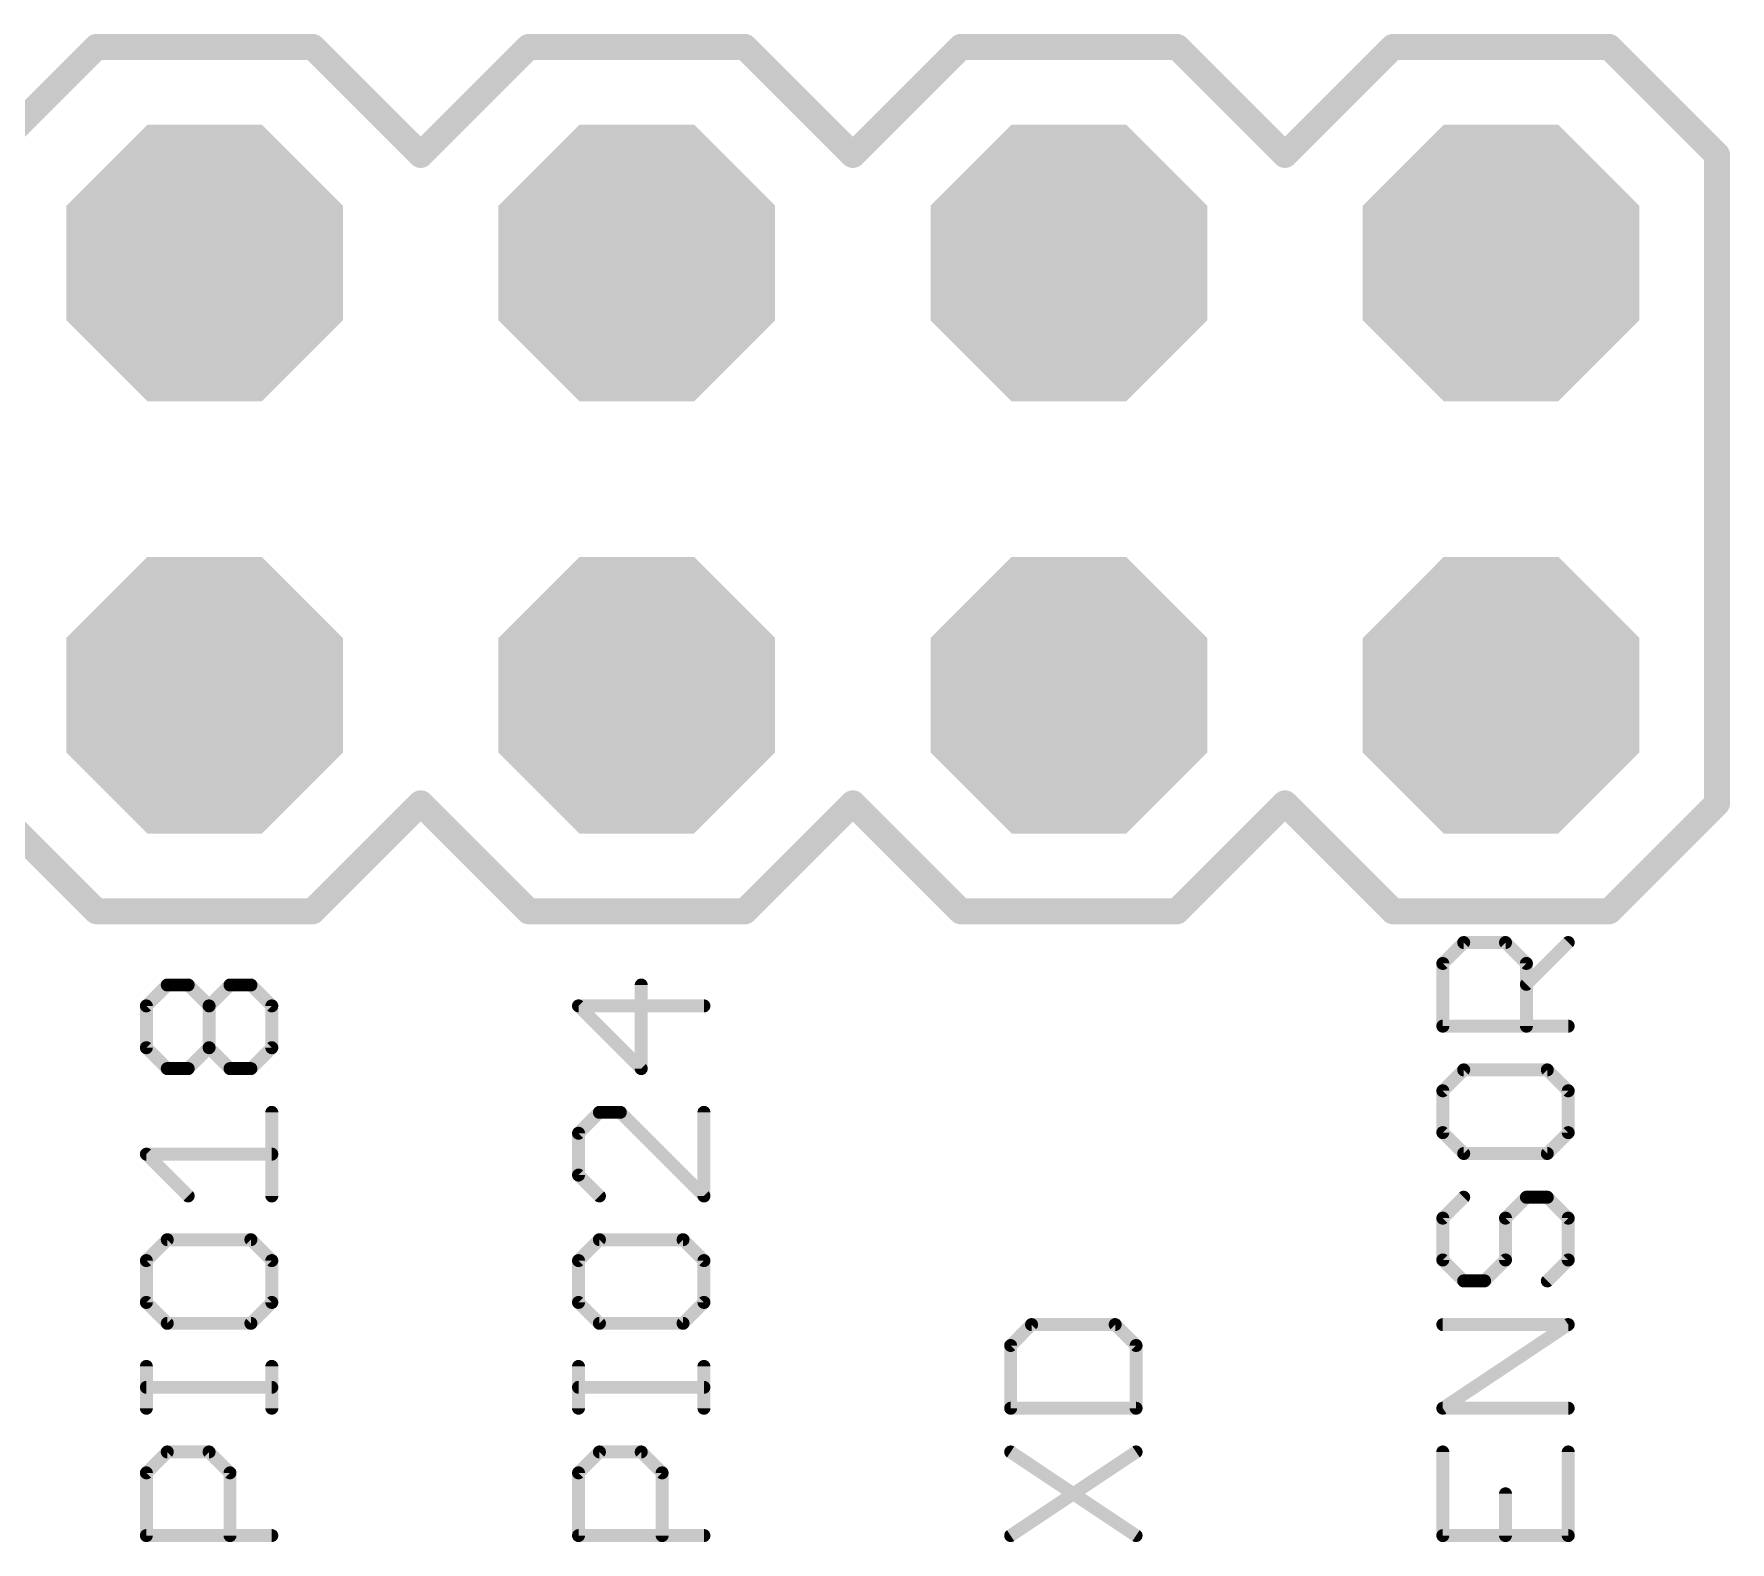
# Model space of a CAD drawing. Extents: x -15 to 107, y -79 to 1.
# Drawn here: x 25.74 to 35.71, y -67.58 to -58.71 of the extents above; entities that cross this region are included whole.
import ezdxf

# ---------------------------------------------------------------- set-up
doc = ezdxf.new("R2010")
doc.units = 0
for name, color, linetype in [('17', 82, 'CONTINUOUS'), ('21', 253, 'CONTINUOUS'), ('29', 82, 'CONTINUOUS'), ('51', 253, 'CONTINUOUS')]:
    doc.layers.add(name, color=color, linetype=linetype)

# ---------------------------------------------------------------- blocks, each defined once
blk = doc.blocks.new('RECT')
blk.add_solid([(-0.5, -0.5), (0.5, -0.5), (-0.5, 0.5), (0.5, 0.5)])
blk = doc.blocks.new('OCTAGONP')
at = {"const_width": 0.5}
blk.add_lwpolyline([(-0.25, -0.1036), (-0.25, 0.1036), (-0.1036, 0.25), (0.1036, 0.25), (0.25, 0.1036), (0.25, -0.1036), (0.1036, -0.25), (-0.1036, -0.25), (-0.25, -0.1036), (-0.25, 0.1036)], dxfattribs=at)

msp = doc.modelspace()

# ---------------------------------------------------------------- linework, layer by layer
at = {"layer": '21'}
for points, const_width in [([(25.475, -59.426), (26.11, -58.791)], 0.1524), ([(26.11, -58.791), (27.38, -58.791)], 0.1524), ([(27.38, -58.791), (28.015, -59.426)], 0.1524), ([(28.015, -59.426), (28.65, -58.791)], 0.1524), ([(28.65, -58.791), (29.92, -58.791)], 0.1524), ([(29.92, -58.791), (30.555, -59.426)], 0.1524), ([(31.19, -58.791), (30.555, -59.426)], 0.1524), ([(31.19, -58.791), (32.46, -58.791)], 0.1524), ([(32.46, -58.791), (33.095, -59.426)], 0.1524), ([(33.095, -59.426), (33.73, -58.791)], 0.1524), ([(33.73, -58.791), (35, -58.791)], 0.1524), ([(35, -58.791), (35.635, -59.426)], 0.1524), ([(35.635, -59.426), (35.635, -63.236)], 0.1524), ([(26.11, -63.871), (25.475, -63.236)], 0.1524), ([(28.015, -63.236), (27.38, -63.871)], 0.1524), ([(28.65, -63.871), (28.015, -63.236)], 0.1524), ([(30.555, -63.236), (29.92, -63.871)], 0.1524), ([(30.555, -63.236), (31.19, -63.871)], 0.1524), ([(33.095, -63.236), (32.46, -63.871)], 0.1524), ([(33.73, -63.871), (33.095, -63.236)], 0.1524), ([(35.635, -63.236), (35, -63.871)], 0.1524), ([(27.38, -63.871), (26.11, -63.871)], 0.1524), ([(29.92, -63.871), (28.65, -63.871)], 0.1524), ([(32.46, -63.871), (31.19, -63.871)], 0.1524), ([(35, -63.871), (33.73, -63.871)], 0.1524), ([(34.0227, -64.1772), (34.1455, -64.0543)], 0.0762), ([(34.1455, -64.0543), (34.3913, -64.0543)], 0.0762), ([(34.3913, -64.0543), (34.5142, -64.1772)], 0.0762), ([(34.5142, -64.3001), (34.7599, -64.0543)], 0.0762), ([(34.0227, -64.5458), (34.0227, -64.1772)], 0.0762), ([(34.5142, -64.1772), (34.5142, -64.5458)], 0.0762), ([(26.4027, -64.4267), (26.5255, -64.3038)], 0.0762), ([(26.5255, -64.3038), (26.6484, -64.3038)], 0.0762), ([(26.6484, -64.3038), (26.7713, -64.4267)], 0.0762), ([(26.7713, -64.4267), (26.8942, -64.3038)], 0.0762), ([(26.8942, -64.3038), (27.017, -64.3038)], 0.0762), ([(27.017, -64.3038), (27.1399, -64.4267)], 0.0762), ([(29.3113, -64.7953), (29.3113, -64.3038)], 0.0762), ([(26.4027, -64.6724), (26.4027, -64.4267)], 0.0762), ([(26.7713, -64.6724), (26.7713, -64.4267)], 0.0762), ([(27.1399, -64.4267), (27.1399, -64.6724)], 0.0762), ([(29.6799, -64.4267), (28.9427, -64.4267)], 0.0762), ([(28.9427, -64.4267), (29.3113, -64.7953)], 0.0762), ([(34.7599, -64.5458), (34.0227, -64.5458)], 0.0762), ([(26.5255, -64.7953), (26.4027, -64.6724)], 0.0762), ([(26.7713, -64.6724), (26.6484, -64.7953)], 0.0762), ([(26.8942, -64.7953), (26.7713, -64.6724)], 0.0762), ([(27.1399, -64.6724), (27.017, -64.7953)], 0.0762), ([(26.6484, -64.7953), (26.5255, -64.7953)], 0.0762), ([(27.017, -64.7953), (26.8942, -64.7953)], 0.0762), ([(34.1455, -64.8028), (34.0227, -64.9256)], 0.0762), ([(34.637, -64.8028), (34.1455, -64.8028)], 0.0762), ([(34.7599, -64.9256), (34.637, -64.8028)], 0.0762), ([(34.0227, -64.9256), (34.0227, -65.1714)], 0.0762), ([(34.7599, -65.1714), (34.7599, -64.9256)], 0.0762), ([(27.1399, -65.5437), (27.1399, -65.0522)], 0.0762), ([(29.0655, -65.0522), (28.9427, -65.1751)], 0.0762), ([(29.1884, -65.0522), (29.0655, -65.0522)], 0.0762), ([(29.6799, -65.5437), (29.1884, -65.0522)], 0.0762), ([(29.6799, -65.0522), (29.6799, -65.5437)], 0.0762), ([(28.9427, -65.1751), (28.9427, -65.4208)], 0.0762), ([(34.0227, -65.1714), (34.1455, -65.2942)], 0.0762), ([(34.637, -65.2942), (34.7599, -65.1714)], 0.0762), ([(26.6484, -65.5437), (26.4027, -65.298)], 0.0762), ([(26.4027, -65.298), (27.1399, -65.298)], 0.0762), ([(34.1455, -65.2942), (34.637, -65.2942)], 0.0762), ([(28.9427, -65.4208), (29.0655, -65.5437)], 0.0762), ([(34.1455, -65.5512), (34.0227, -65.674)], 0.0762), ([(34.3913, -65.674), (34.5142, -65.5512)], 0.0762), ([(34.5142, -65.5512), (34.637, -65.5512)], 0.0762), ([(34.637, -65.5512), (34.7599, -65.674)], 0.0762), ([(34.0227, -65.674), (34.0227, -65.9198)], 0.0762), ([(34.3913, -65.9198), (34.3913, -65.674)], 0.0762), ([(34.7599, -65.674), (34.7599, -65.9198)], 0.0762), ([(26.5255, -65.8006), (26.4027, -65.9235)], 0.0762), ([(27.017, -65.8006), (26.5255, -65.8006)], 0.0762), ([(27.1399, -65.9235), (27.017, -65.8006)], 0.0762), ([(29.0655, -65.8006), (28.9427, -65.9235)], 0.0762), ([(29.557, -65.8006), (29.0655, -65.8006)], 0.0762), ([(29.6799, -65.9235), (29.557, -65.8006)], 0.0762), ([(26.4027, -65.9235), (26.4027, -66.1693)], 0.0762), ([(27.1399, -66.1693), (27.1399, -65.9235)], 0.0762), ([(28.9427, -65.9235), (28.9427, -66.1693)], 0.0762), ([(29.6799, -66.1693), (29.6799, -65.9235)], 0.0762), ([(34.0227, -65.9198), (34.1455, -66.0427)], 0.0762), ([(34.2684, -66.0427), (34.3913, -65.9198)], 0.0762), ([(34.7599, -65.9198), (34.637, -66.0427)], 0.0762), ([(34.1455, -66.0427), (34.2684, -66.0427)], 0.0762), ([(26.4027, -66.1693), (26.5255, -66.2921)], 0.0762), ([(27.017, -66.2921), (27.1399, -66.1693)], 0.0762), ([(28.9427, -66.1693), (29.0655, -66.2921)], 0.0762), ([(29.557, -66.2921), (29.6799, -66.1693)], 0.0762), ([(26.5255, -66.2921), (27.017, -66.2921)], 0.0762), ([(29.0655, -66.2921), (29.557, -66.2921)], 0.0762), ([(31.6055, -66.2996), (31.4827, -66.4225)], 0.0762), ([(32.097, -66.2996), (31.6055, -66.2996)], 0.0762), ([(32.2199, -66.4225), (32.097, -66.2996)], 0.0762), ([(34.0227, -66.7911), (34.7599, -66.2996)], 0.0762), ([(34.7599, -66.2996), (34.0227, -66.2996)], 0.0762), ([(31.4827, -66.4225), (31.4827, -66.7911)], 0.0762), ([(32.2199, -66.7911), (32.2199, -66.4225)], 0.0762), ([(26.4027, -66.7911), (26.4027, -66.5453)], 0.0762), ([(27.1399, -66.7911), (27.1399, -66.5453)], 0.0762), ([(28.9427, -66.7911), (28.9427, -66.5453)], 0.0762), ([(29.6799, -66.7911), (29.6799, -66.5453)], 0.0762), ([(27.1399, -66.6682), (26.4027, -66.6682)], 0.0762), ([(29.6799, -66.6682), (28.9427, -66.6682)], 0.0762), ([(31.4827, -66.7911), (32.2199, -66.7911)], 0.0762), ([(34.7599, -66.7911), (34.0227, -66.7911)], 0.0762), ([(26.4027, -67.1709), (26.5255, -67.048)], 0.0762), ([(26.5255, -67.048), (26.7713, -67.048)], 0.0762), ([(26.7713, -67.048), (26.8942, -67.1709)], 0.0762), ([(28.9427, -67.1709), (29.0655, -67.048)], 0.0762), ([(29.0655, -67.048), (29.3113, -67.048)], 0.0762), ([(29.3113, -67.048), (29.4342, -67.1709)], 0.0762), ([(31.4827, -67.5395), (32.2199, -67.048)], 0.0762), ([(31.4827, -67.048), (32.2199, -67.5395)], 0.0762), ([(34.0227, -67.048), (34.0227, -67.5395)], 0.0762), ([(34.7599, -67.5395), (34.7599, -67.048)], 0.0762), ([(26.4027, -67.5395), (26.4027, -67.1709)], 0.0762), ([(26.8942, -67.1709), (26.8942, -67.5395)], 0.0762), ([(28.9427, -67.5395), (28.9427, -67.1709)], 0.0762), ([(29.4342, -67.1709), (29.4342, -67.5395)], 0.0762), ([(34.3913, -67.5395), (34.3913, -67.2937)], 0.0762), ([(27.1399, -67.5395), (26.4027, -67.5395)], 0.0762), ([(29.6799, -67.5395), (28.9427, -67.5395)], 0.0762), ([(34.0227, -67.5395), (34.7599, -67.5395)], 0.0762)]:
    msp.add_lwpolyline(points, dxfattribs=dict(at, const_width=const_width))
for points, const_width in [([(26.11, -58.7529, 1), (26.11, -58.8291)], 0.0762), ([(26.1369, -58.8179, 1), (26.0831, -58.7641)], 0.0762), ([(27.4069, -58.7641, 1), (27.3531, -58.8179)], 0.0762), ([(27.38, -58.8291, 1), (27.38, -58.7529)], 0.0762), ([(28.65, -58.7529, 1), (28.65, -58.8291)], 0.0762), ([(28.6769, -58.8179, 1), (28.6231, -58.7641)], 0.0762), ([(29.9469, -58.7641, 1), (29.8931, -58.8179)], 0.0762), ([(29.92, -58.8291, 1), (29.92, -58.7529)], 0.0762), ([(31.19, -58.7529, 1), (31.19, -58.8291)], 0.0762), ([(31.2169, -58.8179, 1), (31.1631, -58.7641)], 0.0762), ([(32.4869, -58.7641, 1), (32.4331, -58.8179)], 0.0762), ([(32.46, -58.8291, 1), (32.46, -58.7529)], 0.0762), ([(33.73, -58.7529, 1), (33.73, -58.8291)], 0.0762), ([(33.7569, -58.8179, 1), (33.7031, -58.7641)], 0.0762), ([(35.0269, -58.7641, 1), (34.9731, -58.8179)], 0.0762), ([(35, -58.8291, 1), (35, -58.7529)], 0.0762), ([(27.9881, -59.3991, 1), (28.0419, -59.4529)], 0.0762), ([(27.9881, -59.4529, 1), (28.0419, -59.3991)], 0.0762), ([(30.5281, -59.3991, 1), (30.5819, -59.4529)], 0.0762), ([(30.5281, -59.4529, 1), (30.5819, -59.3991)], 0.0762), ([(33.0681, -59.3991, 1), (33.1219, -59.4529)], 0.0762), ([(33.0681, -59.4529, 1), (33.1219, -59.3991)], 0.0762), ([(35.6731, -59.426, 1), (35.5969, -59.426)], 0.0762), ([(35.6081, -59.4529, 1), (35.6619, -59.3991)], 0.0762), ([(28.0419, -63.2091, 1), (27.9881, -63.2629)], 0.0762), ([(28.0419, -63.2629, 1), (27.9881, -63.2091)], 0.0762), ([(30.5819, -63.2091, 1), (30.5281, -63.2629)], 0.0762), ([(30.5819, -63.2629, 1), (30.5281, -63.2091)], 0.0762), ([(33.1219, -63.2091, 1), (33.0681, -63.2629)], 0.0762), ([(33.1219, -63.2629, 1), (33.0681, -63.2091)], 0.0762), ([(35.5969, -63.236, 1), (35.6731, -63.236)], 0.0762), ([(35.6619, -63.2629, 1), (35.6081, -63.2091)], 0.0762), ([(26.11, -63.8329, 1), (26.11, -63.9091)], 0.0762), ([(27.38, -63.9091, 1), (27.38, -63.8329)], 0.0762), ([(28.65, -63.8329, 1), (28.65, -63.9091)], 0.0762), ([(29.92, -63.9091, 1), (29.92, -63.8329)], 0.0762), ([(31.19, -63.8329, 1), (31.19, -63.9091)], 0.0762), ([(32.46, -63.9091, 1), (32.46, -63.8329)], 0.0762), ([(33.73, -63.8329, 1), (33.73, -63.9091)], 0.0762), ([(35, -63.9091, 1), (35, -63.8329)], 0.0762), ([(26.0831, -63.8979, 1), (26.1369, -63.8441)], 0.0762), ([(27.3531, -63.8441, 1), (27.4069, -63.8979)], 0.0762), ([(28.6231, -63.8979, 1), (28.6769, -63.8441)], 0.0762), ([(29.8931, -63.8441, 1), (29.9469, -63.8979)], 0.0762), ([(31.1631, -63.8979, 1), (31.2169, -63.8441)], 0.0762), ([(32.4331, -63.8441, 1), (32.4869, -63.8979)], 0.0762), ([(33.7031, -63.8979, 1), (33.7569, -63.8441)], 0.0762), ([(34.9731, -63.8441, 1), (35.0269, -63.8979)], 0.0762), ([(34.1455, -64.0353, 1), (34.1455, -64.0734)], 0.0381), ([(34.159, -64.0678, 1), (34.1321, -64.0409)], 0.0381), ([(34.4048, -64.0409, 1), (34.3778, -64.0678)], 0.0381), ([(34.3913, -64.0734, 1), (34.3913, -64.0353)], 0.0381), ([(34.7734, -64.0678, 1), (34.7464, -64.0409)], 0.0381), ([(34.0417, -64.1772, 1), (34.0036, -64.1772)], 0.0381), ([(34.0092, -64.1637, 1), (34.0361, -64.1907)], 0.0381), ([(34.5332, -64.1772, 1), (34.4951, -64.1772)], 0.0381), ([(34.5007, -64.1907, 1), (34.5276, -64.1637)], 0.0381), ([(26.5255, -64.2848, 1), (26.5255, -64.3229)], 0.0381), ([(26.539, -64.3173, 1), (26.5121, -64.2903)], 0.0381), ([(26.6619, -64.2903, 1), (26.6349, -64.3173)], 0.0381), ([(26.6484, -64.3229, 1), (26.6484, -64.2848)], 0.0381), ([(26.8942, -64.2848, 1), (26.8942, -64.3229)], 0.0381), ([(26.9076, -64.3173, 1), (26.8807, -64.2903)], 0.0381), ([(27.0305, -64.2903, 1), (27.0036, -64.3173)], 0.0381), ([(27.017, -64.3229, 1), (27.017, -64.2848)], 0.0381), ([(29.3303, -64.3038, 1), (29.2922, -64.3038)], 0.0381), ([(34.5007, -64.2866, 1), (34.5276, -64.3136)], 0.0381), ([(26.3892, -64.4132, 1), (26.4161, -64.4402)], 0.0381), ([(26.4217, -64.4267, 1), (26.3836, -64.4267)], 0.0381), ([(26.7903, -64.4267, 1), (26.7522, -64.4267)], 0.0381), ([(26.7578, -64.4132, 1), (26.7848, -64.4402)], 0.0381), ([(26.7578, -64.4402, 1), (26.7848, -64.4132)], 0.0381), ([(27.159, -64.4267, 1), (27.1209, -64.4267)], 0.0381), ([(27.1264, -64.4402, 1), (27.1534, -64.4132)], 0.0381), ([(28.9561, -64.4132, 1), (28.9292, -64.4402)], 0.0381), ([(28.9427, -64.4076, 1), (28.9427, -64.4457)], 0.0381), ([(29.6799, -64.4457, 1), (29.6799, -64.4076)], 0.0381), ([(34.0036, -64.5458, 1), (34.0417, -64.5458)], 0.0381), ([(34.0227, -64.5268, 1), (34.0227, -64.5649)], 0.0381), ([(34.4951, -64.5458, 1), (34.5332, -64.5458)], 0.0381), ([(34.7599, -64.5649, 1), (34.7599, -64.5268)], 0.0381), ([(26.4161, -64.659, 1), (26.3892, -64.6859)], 0.0381), ([(26.3836, -64.6724, 1), (26.4217, -64.6724)], 0.0381), ([(26.7522, -64.6724, 1), (26.7903, -64.6724)], 0.0381), ([(26.7848, -64.659, 1), (26.7578, -64.6859)], 0.0381), ([(26.7848, -64.6859, 1), (26.7578, -64.659)], 0.0381), ([(27.1209, -64.6724, 1), (27.159, -64.6724)], 0.0381), ([(27.1534, -64.6859, 1), (27.1264, -64.659)], 0.0381), ([(26.5255, -64.7762, 1), (26.5255, -64.8143)], 0.0381), ([(26.5121, -64.8088, 1), (26.539, -64.7818)], 0.0381), ([(26.6349, -64.7818, 1), (26.6619, -64.8088)], 0.0381), ([(26.6484, -64.8143, 1), (26.6484, -64.7762)], 0.0381), ([(26.8942, -64.7762, 1), (26.8942, -64.8143)], 0.0381), ([(26.8807, -64.8088, 1), (26.9076, -64.7818)], 0.0381), ([(27.0036, -64.7818, 1), (27.0305, -64.8088)], 0.0381), ([(27.017, -64.8143, 1), (27.017, -64.7762)], 0.0381), ([(29.2922, -64.7953, 1), (29.3303, -64.7953)], 0.0381), ([(29.2978, -64.8088, 1), (29.3248, -64.7818)], 0.0381), ([(34.1455, -64.7837, 1), (34.1455, -64.8218)], 0.0381), ([(34.159, -64.8162, 1), (34.1321, -64.7893)], 0.0381), ([(34.6505, -64.7893, 1), (34.6236, -64.8162)], 0.0381), ([(34.637, -64.8218, 1), (34.637, -64.7837)], 0.0381), ([(34.0417, -64.9256, 1), (34.0036, -64.9256)], 0.0381), ([(34.0092, -64.9122, 1), (34.0361, -64.9391)], 0.0381), ([(34.779, -64.9256, 1), (34.7409, -64.9256)], 0.0381), ([(34.7464, -64.9391, 1), (34.7734, -64.9122)], 0.0381), ([(27.159, -65.0522, 1), (27.1209, -65.0522)], 0.0381), ([(29.0655, -65.0332, 1), (29.0655, -65.0713)], 0.0381), ([(29.079, -65.0657, 1), (29.0521, -65.0388)], 0.0381), ([(29.2019, -65.0388, 1), (29.1749, -65.0657)], 0.0381), ([(29.1884, -65.0713, 1), (29.1884, -65.0332)], 0.0381), ([(29.6989, -65.0522, 1), (29.6608, -65.0522)], 0.0381), ([(28.9292, -65.1616, 1), (28.9561, -65.1886)], 0.0381), ([(28.9617, -65.1751, 1), (28.9236, -65.1751)], 0.0381), ([(34.0036, -65.1714, 1), (34.0417, -65.1714)], 0.0381), ([(34.0361, -65.1579, 1), (34.0092, -65.1848)], 0.0381), ([(34.7409, -65.1714, 1), (34.779, -65.1714)], 0.0381), ([(34.7734, -65.1848, 1), (34.7464, -65.1579)], 0.0381), ([(26.4161, -65.2845, 1), (26.3892, -65.3114)], 0.0381), ([(26.4027, -65.2789, 1), (26.4027, -65.317)], 0.0381), ([(27.1399, -65.317, 1), (27.1399, -65.2789)], 0.0381), ([(34.1455, -65.2752, 1), (34.1455, -65.3133)], 0.0381), ([(34.1321, -65.3077, 1), (34.159, -65.2808)], 0.0381), ([(34.6236, -65.2808, 1), (34.6505, -65.3077)], 0.0381), ([(34.637, -65.3133, 1), (34.637, -65.2752)], 0.0381), ([(28.9561, -65.4074, 1), (28.9292, -65.4343)], 0.0381), ([(28.9236, -65.4208, 1), (28.9617, -65.4208)], 0.0381), ([(26.6349, -65.5572, 1), (26.6619, -65.5302)], 0.0381), ([(27.1209, -65.5437, 1), (27.159, -65.5437)], 0.0381), ([(29.0521, -65.5572, 1), (29.079, -65.5302)], 0.0381), ([(29.6608, -65.5437, 1), (29.6989, -65.5437)], 0.0381), ([(29.6664, -65.5572, 1), (29.6934, -65.5302)], 0.0381), ([(34.159, -65.5646, 1), (34.1321, -65.5377)], 0.0381), ([(34.5142, -65.5321, 1), (34.5142, -65.5702)], 0.0381), ([(34.5276, -65.5646, 1), (34.5007, -65.5377)], 0.0381), ([(34.6505, -65.5377, 1), (34.6236, -65.5646)], 0.0381), ([(34.637, -65.5702, 1), (34.637, -65.5321)], 0.0381), ([(34.0417, -65.674, 1), (34.0036, -65.674)], 0.0381), ([(34.0092, -65.6606, 1), (34.0361, -65.6875)], 0.0381), ([(34.4103, -65.674, 1), (34.3722, -65.674)], 0.0381), ([(34.3778, -65.6606, 1), (34.4048, -65.6875)], 0.0381), ([(34.779, -65.674, 1), (34.7409, -65.674)], 0.0381), ([(34.7464, -65.6875, 1), (34.7734, -65.6606)], 0.0381), ([(26.5255, -65.7816, 1), (26.5255, -65.8197)], 0.0381), ([(26.539, -65.8141, 1), (26.5121, -65.7872)], 0.0381), ([(27.0305, -65.7872, 1), (27.0036, -65.8141)], 0.0381), ([(27.017, -65.8197, 1), (27.017, -65.7816)], 0.0381), ([(29.0655, -65.7816, 1), (29.0655, -65.8197)], 0.0381), ([(29.079, -65.8141, 1), (29.0521, -65.7872)], 0.0381), ([(29.5705, -65.7872, 1), (29.5436, -65.8141)], 0.0381), ([(29.557, -65.8197, 1), (29.557, -65.7816)], 0.0381), ([(26.3892, -65.91, 1), (26.4161, -65.937)], 0.0381), ([(26.4217, -65.9235, 1), (26.3836, -65.9235)], 0.0381), ([(27.159, -65.9235, 1), (27.1209, -65.9235)], 0.0381), ([(27.1264, -65.937, 1), (27.1534, -65.91)], 0.0381), ([(28.9292, -65.91, 1), (28.9561, -65.937)], 0.0381), ([(28.9617, -65.9235, 1), (28.9236, -65.9235)], 0.0381), ([(29.6989, -65.9235, 1), (29.6608, -65.9235)], 0.0381), ([(29.6664, -65.937, 1), (29.6934, -65.91)], 0.0381), ([(34.0361, -65.9063, 1), (34.0092, -65.9333)], 0.0381), ([(34.4048, -65.9333, 1), (34.3778, -65.9063)], 0.0381), ([(34.7734, -65.9333, 1), (34.7464, -65.9063)], 0.0381), ([(34.0036, -65.9198, 1), (34.0417, -65.9198)], 0.0381), ([(34.3722, -65.9198, 1), (34.4103, -65.9198)], 0.0381), ([(34.7409, -65.9198, 1), (34.779, -65.9198)], 0.0381), ([(34.1455, -66.0236, 1), (34.1455, -66.0617)], 0.0381), ([(34.1321, -66.0561, 1), (34.159, -66.0292)], 0.0381), ([(34.2549, -66.0292, 1), (34.2819, -66.0561)], 0.0381), ([(34.2684, -66.0617, 1), (34.2684, -66.0236)], 0.0381), ([(34.6236, -66.0292, 1), (34.6505, -66.0561)], 0.0381), ([(26.4161, -66.1558, 1), (26.3892, -66.1827)], 0.0381), ([(26.3836, -66.1693, 1), (26.4217, -66.1693)], 0.0381), ([(27.1209, -66.1693, 1), (27.159, -66.1693)], 0.0381), ([(27.1534, -66.1827, 1), (27.1264, -66.1558)], 0.0381), ([(28.9561, -66.1558, 1), (28.9292, -66.1827)], 0.0381), ([(28.9236, -66.1693, 1), (28.9617, -66.1693)], 0.0381), ([(29.6608, -66.1693, 1), (29.6989, -66.1693)], 0.0381), ([(29.6934, -66.1827, 1), (29.6664, -66.1558)], 0.0381), ([(26.5255, -66.2731, 1), (26.5255, -66.3112)], 0.0381), ([(26.5121, -66.3056, 1), (26.539, -66.2787)], 0.0381), ([(27.0036, -66.2787, 1), (27.0305, -66.3056)], 0.0381), ([(27.017, -66.3112, 1), (27.017, -66.2731)], 0.0381), ([(29.0655, -66.2731, 1), (29.0655, -66.3112)], 0.0381), ([(29.0521, -66.3056, 1), (29.079, -66.2787)], 0.0381), ([(29.5436, -66.2787, 1), (29.5705, -66.3056)], 0.0381), ([(29.557, -66.3112, 1), (29.557, -66.2731)], 0.0381), ([(31.6055, -66.2805, 1), (31.6055, -66.3186)], 0.0381), ([(31.619, -66.3131, 1), (31.5921, -66.2861)], 0.0381), ([(32.1105, -66.2861, 1), (32.0836, -66.3131)], 0.0381), ([(32.097, -66.3186, 1), (32.097, -66.2805)], 0.0381), ([(34.0227, -66.2805, 1), (34.0227, -66.3186)], 0.0381), ([(34.7705, -66.3154, 1), (34.7493, -66.2837)], 0.0381), ([(34.7599, -66.3186, 1), (34.7599, -66.2805)], 0.0381), ([(31.5017, -66.4225, 1), (31.4636, -66.4225)], 0.0381), ([(31.4692, -66.409, 1), (31.4961, -66.4359)], 0.0381), ([(32.239, -66.4225, 1), (32.2009, -66.4225)], 0.0381), ([(32.2064, -66.4359, 1), (32.2334, -66.409)], 0.0381), ([(26.4217, -66.5453, 1), (26.3836, -66.5453)], 0.0381), ([(27.159, -66.5453, 1), (27.1209, -66.5453)], 0.0381), ([(28.9617, -66.5453, 1), (28.9236, -66.5453)], 0.0381), ([(29.6989, -66.5453, 1), (29.6608, -66.5453)], 0.0381), ([(26.4027, -66.6492, 1), (26.4027, -66.6872)], 0.0381), ([(27.1399, -66.6872, 1), (27.1399, -66.6492)], 0.0381), ([(28.9427, -66.6492, 1), (28.9427, -66.6872)], 0.0381), ([(29.6799, -66.6872, 1), (29.6799, -66.6492)], 0.0381), ([(26.3836, -66.7911, 1), (26.4217, -66.7911)], 0.0381), ([(27.1209, -66.7911, 1), (27.159, -66.7911)], 0.0381), ([(28.9236, -66.7911, 1), (28.9617, -66.7911)], 0.0381), ([(29.6608, -66.7911, 1), (29.6989, -66.7911)], 0.0381), ([(31.4636, -66.7911, 1), (31.5017, -66.7911)], 0.0381), ([(31.4827, -66.772, 1), (31.4827, -66.8101)], 0.0381), ([(32.2009, -66.7911, 1), (32.239, -66.7911)], 0.0381), ([(32.2199, -66.8101, 1), (32.2199, -66.772)], 0.0381), ([(34.0227, -66.772, 1), (34.0227, -66.8101)], 0.0381), ([(34.0121, -66.7752, 1), (34.0332, -66.8069)], 0.0381), ([(34.7599, -66.8101, 1), (34.7599, -66.772)], 0.0381), ([(26.5255, -67.029, 1), (26.5255, -67.067)], 0.0381), ([(26.539, -67.0615, 1), (26.5121, -67.0345)], 0.0381), ([(26.7848, -67.0345, 1), (26.7578, -67.0615)], 0.0381), ([(26.7713, -67.067, 1), (26.7713, -67.029)], 0.0381), ([(29.0655, -67.029, 1), (29.0655, -67.067)], 0.0381), ([(29.079, -67.0615, 1), (29.0521, -67.0345)], 0.0381), ([(29.3248, -67.0345, 1), (29.2978, -67.0615)], 0.0381), ([(29.3113, -67.067, 1), (29.3113, -67.029)], 0.0381), ([(31.4932, -67.0321, 1), (31.4721, -67.0639)], 0.0381), ([(32.2305, -67.0639, 1), (32.2093, -67.0321)], 0.0381), ([(34.0417, -67.048, 1), (34.0036, -67.048)], 0.0381), ([(34.779, -67.048, 1), (34.7409, -67.048)], 0.0381), ([(26.4217, -67.1709, 1), (26.3836, -67.1709)], 0.0381), ([(26.3892, -67.1574, 1), (26.4161, -67.1843)], 0.0381), ([(26.9132, -67.1709, 1), (26.8751, -67.1709)], 0.0381), ([(26.8807, -67.1843, 1), (26.9076, -67.1574)], 0.0381), ([(28.9617, -67.1709, 1), (28.9236, -67.1709)], 0.0381), ([(28.9292, -67.1574, 1), (28.9561, -67.1843)], 0.0381), ([(29.4532, -67.1709, 1), (29.4151, -67.1709)], 0.0381), ([(29.4207, -67.1843, 1), (29.4476, -67.1574)], 0.0381), ([(34.4103, -67.2937, 1), (34.3722, -67.2937)], 0.0381), ([(26.4027, -67.5204, 1), (26.4027, -67.5585)], 0.0381), ([(26.3836, -67.5395, 1), (26.4217, -67.5395)], 0.0381), ([(26.8751, -67.5395, 1), (26.9132, -67.5395)], 0.0381), ([(27.1399, -67.5585, 1), (27.1399, -67.5204)], 0.0381), ([(28.9427, -67.5204, 1), (28.9427, -67.5585)], 0.0381), ([(28.9236, -67.5395, 1), (28.9617, -67.5395)], 0.0381), ([(29.4151, -67.5395, 1), (29.4532, -67.5395)], 0.0381), ([(29.6799, -67.5585, 1), (29.6799, -67.5204)], 0.0381), ([(31.4721, -67.5236, 1), (31.4932, -67.5553)], 0.0381), ([(32.2093, -67.5553, 1), (32.2305, -67.5236)], 0.0381), ([(34.0036, -67.5395, 1), (34.0417, -67.5395)], 0.0381), ([(34.0227, -67.5204, 1), (34.0227, -67.5585)], 0.0381), ([(34.3722, -67.5395, 1), (34.4103, -67.5395)], 0.0381), ([(34.7409, -67.5395, 1), (34.779, -67.5395)], 0.0381), ([(34.7599, -67.5585, 1), (34.7599, -67.5204)], 0.0381)]:
    msp.add_lwpolyline(points, format="xyb", dxfattribs=dict(at, const_width=const_width))

# ---------------------------------------------------------------- block references
at = {"layer": '17', "xscale": 1.524, "yscale": 1.524}
for p in [(26.745, -60.061), (26.745, -60.061), (29.285, -60.061), (29.285, -60.061), (31.825, -60.061), (31.825, -60.061), (34.365, -60.061), (34.365, -60.061), (26.745, -62.601), (26.745, -62.601), (29.285, -62.601), (29.285, -62.601), (31.825, -62.601), (31.825, -62.601), (34.365, -62.601), (34.365, -62.601)]:
    msp.add_blockref('OCTAGONP', p, dxfattribs=at)
at = {"layer": '29', "xscale": 1.6256, "yscale": 1.6256}
for p in [(26.745, -60.061), (29.285, -60.061), (31.825, -60.061), (34.365, -60.061), (26.745, -62.601), (29.285, -62.601), (31.825, -62.601), (34.365, -62.601)]:
    msp.add_blockref('OCTAGONP', p, dxfattribs=at)
at = {"layer": '51', "xscale": 0.508, "yscale": 0.508}
for p in [(26.745, -60.061), (29.285, -60.061), (31.825, -60.061), (34.365, -60.061), (26.745, -62.601), (29.285, -62.601), (31.825, -62.601), (34.365, -62.601)]:
    msp.add_blockref('RECT', p, dxfattribs=at)

doc.saveas('drawing.dxf')
